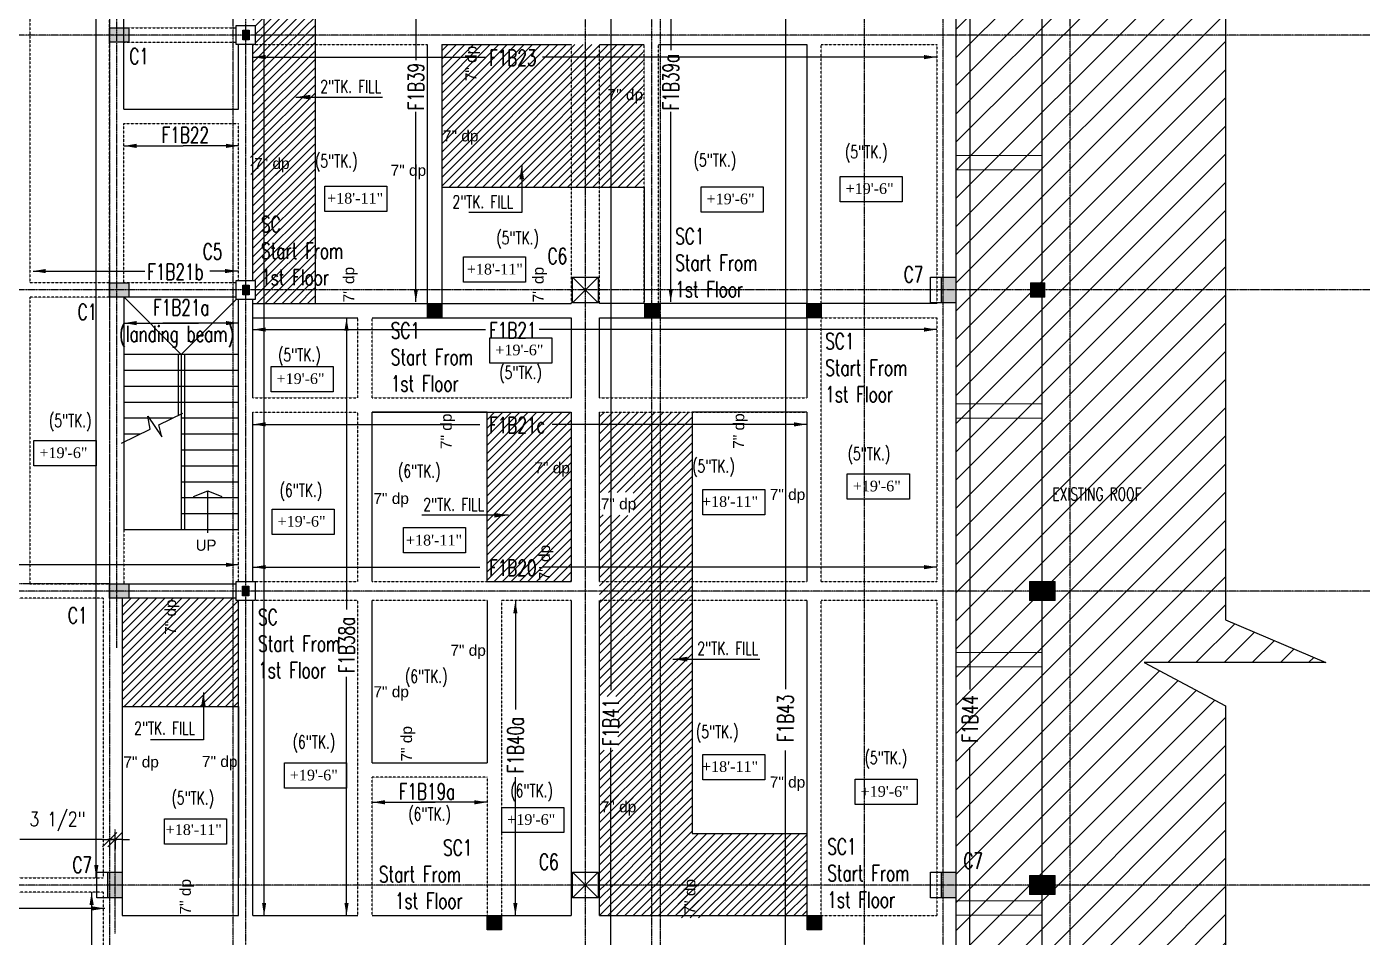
# Model space of a CAD drawing. Extents: x -95606 to 113309, y -42160 to -940.
# Drawn here: x 94235 to 95073, y -26915 to -26344 of the extents above; entities that cross this region are included whole.
import ezdxf

# ---------------------------------------------------------------- set-up
doc = ezdxf.new("R2010")
doc.units = 0
doc.header["$LTSCALE"] = 0.02
doc.header["$MEASUREMENT"] = 0
doc.header["$PDMODE"] = 3
doc.header["$PDSIZE"] = -2
doc.linetypes.add('CENTER', pattern=[50.8, 31.75, -6.35, 6.35, -6.35])
doc.linetypes.add('HIDDEN', pattern=[9.525, 6.35, -3.175])
doc.layers.get('0').update_dxf_attribs({"linetype": 'CONTINUOUS'})
doc.layers.get('DEFPOINTS').update_dxf_attribs({"linetype": 'CONTINUOUS'})
for name, color, linetype, lineweight in [('A -fittings', 181, 'CONTINUOUS', 5), ('DEMENTOIN', 7, 'CONTINUOUS', 25), ('HACH', 8, 'CONTINUOUS', 9), ('Hatch', 252, 'CONTINUOUS', 9), ('Layer4', 4, 'CONTINUOUS', 25), ('STAIR CASE', 152, 'CONTINUOUS', 20), ('text', 7, 'CONTINUOUS', 25)]:
    doc.layers.add(name, color=color, linetype=linetype, lineweight=lineweight)
for name, color, linetype in [('A-2TEXT', 4, 'CONTINUOUS'), ('COL 1', 5, 'CONTINUOUS'), ('COLUMN TEXT', 2, 'CONTINUOUS'), ('DIM', 7, 'CONTINUOUS'), ('dimentions', 8, 'CONTINUOUS'), ('EXLINE', 33, 'CONTINUOUS'), ('GRID', 8, 'CENTER'), ('HATCH1', 7, 'CONTINUOUS'), ('HBEAM', 51, 'HIDDEN'), ('S-TXT', 2, 'CONTINUOUS'), ('STAIR', 171, 'CONTINUOUS'), ('TEXT-2', 3, 'CONTINUOUS')]:
    doc.layers.add(name, color=color, linetype=linetype)
doc.styles.add('ROMANS', font='romans.shx', dxfattribs={"width": 0.8})
doc.styles.get("Standard").update_dxf_attribs({"font": 'ISOCP'})
doc.styles.add('style5', font='romans.shx', dxfattribs={"width": 0.7, "height": 8})
doc.styles.add('style6', font='romans.shx', dxfattribs={"height": 8})
doc.styles.add('TEXT-B', font='verdana.ttf', dxfattribs={"height": 18})
doc.dimstyles.new('TEXT-18', dxfattribs={"dimtxt": 8, "dimasz": 9, "dimexe": 6, "dimexo": 6, "dimgap": 3.125, "dimtad": 1, "dimdec": 1, "dimrnd": 0.5, "dimzin": 1, "dimdsep": 46, "dimlunit": 4, "dimtxsty": 'style6', "dimblk": 'OBLIQUE', "dimcen": 72.09, "dimclrd": 1, "dimclre": 1, "dimclrt": 4, "dimadec": 0, "dimazin": 0, "dimtfac": 1, "dimtdec": 1, "dimtofl": 0, "dimtmove": 0, "dimatfit": 3, "dimfxl": 1, "dimfrac": 2, "dimtolj": 1, "dimtzin": 0, "dimlwd": -1, "dimarcsym": 0})
doc.dimstyles.new('TK96', dxfattribs={"dimscale": 96, "dimtxt": 0.09375, "dimasz": 0.046875, "dimexe": 0.0625, "dimexo": 0.015625, "dimgap": 0.046875, "dimtad": 1, "dimzin": 11, "dimdsep": 46, "dimlunit": 4, "dimtxsty": 'ROMANS', "dimblk1": 'TK1', "dimblk2": 'TK1', "dimsah": 1, "dimcen": 0.09375, "dimclrd": 1, "dimclre": 1, "dimclrt": 2, "dimadec": 0, "dimazin": 0, "dimtfac": 1, "dimtofl": 0, "dimtmove": 0, "dimatfit": 3, "dimldrblk": 'TK1', "dimfxl": 1, "dimfrac": 2, "dimtolj": 1, "dimtzin": 9, "dimarcsym": 0})
pattern_1 = [(45, (118721.128, -29365.3815), (-2.65165043, 2.65165043), [])]
pattern_2 = [(45, (-154647.6987, 32548.58137), (-0.4419417382, 0.4419417382), [])]

# ---------------------------------------------------------------- blocks, each defined once
blk = doc.blocks.new('_Oblique')
at = {"color": 0, "linetype": 'ByBlock', "lineweight": -2}
blk.add_line((-0.5, -0.5), (0.5, 0.5), dxfattribs=at)
blk = doc.blocks.new('TK1')
at = {"color": 4, "linetype": 'Continuous'}
blk.add_line((-1, -1), (1, 1), dxfattribs=at)
at = {"color": 1, "linetype": 'ByBlock'}
blk.add_line((-1, 0), (1, 0), dxfattribs=at)
blk = doc.blocks.new('*D537')
at = {"layer": 'DEFPOINTS', "color": 0, "lineweight": -2, "transparency": 16777216}
for p in [(94286.65, -26852.7), (94290.12, -26852.7), (94290.12, -26853.92)]:
    blk.add_point(p, dxfattribs=at)
at = {"layer": 'dimentions', "color": 1, "linetype": 'Continuous', "lineweight": -2, "transparency": 16777216}
for p, q in [((94282.15, -26853.92), (94230.25, -26853.92)), ((94286.65, -26854.2), (94286.65, -26859.92)), ((94290.12, -26854.2), (94290.12, -26859.92)), ((94294.62, -26853.92), (94299.12, -26853.92))]:
    blk.add_line(p, q, dxfattribs=at)
at = {"layer": 'dimentions', "color": 1, "lineweight": -2, "transparency": 16777216, "xscale": 4.5, "yscale": 4.5, "zscale": 4.5}
blk.add_blockref('TK1', (94286.65, -26853.92), dxfattribs=at)
at = {"layer": 'dimentions', "color": 1, "lineweight": -2, "transparency": 16777216, "xscale": 4.5, "yscale": 4.5, "zscale": 4.5, "rotation": 180}
blk.add_blockref('TK1', (94290.12, -26853.92), dxfattribs=at)
at = {"layer": 'dimentions', "color": 2, "transparency": 16777216, "insert": (94253.95, -26842.57), "char_height": 9, "attachment_point": 5, "style": 'ROMANS'}
blk.add_mtext('\\A1;3 1/2"', dxfattribs=at)

msp = doc.modelspace()

# ---------------------------------------------------------------- hatches: boundary and pattern name
at = {"layer": 'DEMENTOIN', "lineweight": 5}
h = msp.add_hatch(dxfattribs=at)
h.set_pattern_fill('ANSI31', color=0, scale=5, style=0)
h.set_pattern_definition(pattern_2)
h.paths.add_polyline_path([(94864.817, -26513.412), (94864.817, -26504.412), (94873.817, -26504.412), (94873.817, -26513.412)])
h = msp.add_hatch(dxfattribs=at)
h.set_pattern_fill('ANSI31', color=0, scale=5, style=0)
h.set_pattern_definition(pattern_2)
h.paths.add_polyline_path([(94864.817, -26513.412), (94864.817, -26504.412), (94873.817, -26504.412), (94873.817, -26513.412)])
h = msp.add_hatch(dxfattribs=at)
h.set_pattern_fill('ANSI31', color=0, scale=5, style=0)
h.set_pattern_definition(pattern_2)
h.paths.add_polyline_path([(94880.15, -26691.912), (94880.15, -26703.912), (94864.15, -26703.912), (94864.15, -26691.912)])
h = msp.add_hatch(dxfattribs=at)
h.set_pattern_fill('ANSI31', color=0, scale=5, style=0)
h.set_pattern_definition(pattern_2)
h.paths.add_polyline_path([(94880.15, -26691.912), (94880.15, -26703.912), (94864.15, -26703.912), (94864.15, -26691.912)])
h = msp.add_hatch(dxfattribs=at)
h.set_pattern_fill('ANSI31', color=0, scale=5, style=0)
h.set_pattern_definition(pattern_2)
h.paths.add_polyline_path([(94880.15, -26876.412), (94880.15, -26888.412), (94864.15, -26888.412), (94864.15, -26876.412)])
at = {"layer": 'HACH'}
h = msp.add_hatch(dxfattribs=at)
h.set_pattern_fill('ANSI31', color=256, scale=100, style=0)
h.set_pattern_definition([(45, (118721.128, -29365.382), (-8.838835, 8.838835), [])])
h.paths.add_polyline_path([(94817.926, -25764.415), (94987.202, -25764.415), (94987.202, -26716.051), (95050.03, -26742.844), (94936.114, -26742.844), (94987.202, -26769.882), (94987.205, -27584.415), (94817.926, -27584.416)])
h = msp.add_hatch(dxfattribs=at)
h.set_pattern_fill('ANSI31', color=256, scale=30, style=0)
h.set_pattern_definition(pattern_1)
h.paths.add_polyline_path([(94484.34, -26265.415), (94386.049, -26265.415), (94378.732, -26265.415), (94376.661, -26265.415), (94376.661, -26342.913), (94378.15, -26342.913), (94378.15, -26344.415), (94415.65, -26344.415), (94415.65, -26265.415), (94486.096, -26265.415)])
h.paths.add_polyline_path([(94391.232, -26284.521), (94391.232, -26265.415), (94377.384, -26265.415), (94377.29, -26284.521)], flags=16)
h = msp.add_hatch(dxfattribs=at)
h.set_pattern_fill('ANSI31', color=256, scale=30, style=0)
h.set_pattern_definition(pattern_1)
h.paths.add_polyline_path([(94415.65, -26344.415), (94378.15, -26344.415), (94378.15, -26348.912), (94415.65, -26348.912)])
h = msp.add_hatch(dxfattribs=at)
h.set_pattern_fill('ANSI31', color=256, scale=30, style=0)
h.set_pattern_definition(pattern_1)
h.paths.add_polyline_path([(94415.65, -26348.912), (94378.15, -26348.912), (94378.15, -26353.415), (94415.65, -26353.415)])
h = msp.add_hatch(dxfattribs=at)
h.set_pattern_fill('ANSI31', color=256, scale=30, style=0)
h.set_pattern_definition(pattern_1)
h.paths.add_polyline_path([(94415.65, -26353.415), (94378.15, -26353.415), (94378.15, -26354.913), (94376.661, -26354.913), (94376.661, -26502.912), (94378.15, -26502.912), (94378.15, -26508.912), (94415.65, -26508.912)])
h = msp.add_hatch(dxfattribs=at)
h.set_pattern_fill('ANSI31', color=256, scale=30, style=0)
h.set_pattern_definition(pattern_1)
h.paths.add_polyline_path([(94495.227, -26354.915), (94622.278, -26354.915), (94622.278, -26444.415), (94495.227, -26444.415)])
h = msp.add_hatch(dxfattribs=at)
h.set_pattern_fill('ANSI31', color=256, scale=30, style=0)
h.set_pattern_definition(pattern_1)
h.paths.add_polyline_path([(94375.258, -26436.857), (94400.597, -26436.777), (94400.551, -26422.237), (94375.212, -26422.317)])
h = msp.add_hatch(dxfattribs=at)
h.set_pattern_fill('ANSI31', color=256, scale=30, style=0)
h.set_pattern_definition(pattern_1)
h.paths.add_polyline_path([(94415.65, -26508.912), (94378.15, -26508.912), (94378.15, -26514.912), (94376.659, -26514.912), (94376.659, -26517.462), (94415.65, -26517.415)])
h = msp.add_hatch(dxfattribs=at)
h.set_pattern_fill('ANSI31', color=256, scale=30, style=0)
h.set_pattern_definition(pattern_1)
h.paths.add_polyline_path([(94523.578, -26585.622), (94576.353, -26585.622), (94576.353, -26691.896), (94523.578, -26691.896)])
h = msp.add_hatch(dxfattribs=at)
h.set_pattern_fill('ANSI31', color=256, scale=30, style=0)
h.set_pattern_definition(pattern_1)
h.paths.add_polyline_path([(94594.629, -26649.984), (94615.297, -26650.445), (94615.251, -26635.906), (94594.277, -26635.986)], flags=16)
h.paths.add_polyline_path([(94627.074, -26585.622), (94594.275, -26585.622), (94594.279, -26693.396), (94627.074, -26693.395)])
h = msp.add_hatch(dxfattribs=at)
h.set_pattern_fill('ANSI31', color=256, scale=30, style=0)
h.set_pattern_definition(pattern_1)
h.paths.add_polyline_path([(94632.555, -26585.622), (94627.074, -26585.622), (94627.074, -26693.395), (94632.555, -26693.394)])
h = msp.add_hatch(dxfattribs=at)
h.set_pattern_fill('ANSI31', color=256, scale=30, style=0)
h.set_pattern_definition(pattern_1)
h.paths.add_polyline_path([(94721.688, -26585.622), (94632.555, -26585.622), (94632.555, -26693.394), (94652.349, -26693.394), (94652.349, -26585.622), (94724.349, -26585.622)])
h = msp.add_hatch(dxfattribs=at)
h.set_pattern_fill('ANSI31', color=256, scale=30, style=0)
h.set_pattern_definition(pattern_1)
h.paths.add_polyline_path([(94364.248, -26770.422), (94364.248, -26702.417), (94295.648, -26702.417), (94295.648, -26702.412), (94294.618, -26702.412), (94294.618, -26770.422)])
h.paths.add_polyline_path([(94364.248, -26770.422), (94367.661, -26770.422), (94367.661, -26703.912), (94366.15, -26703.912), (94366.15, -26702.417), (94364.248, -26702.417)])
h.paths.add_polyline_path([(94332.12, -26726.456), (94332.201, -26701.118), (94317.661, -26701.072), (94317.581, -26726.41)], flags=9)
h = msp.add_hatch(dxfattribs=at)
h.set_pattern_fill('ANSI31', color=256, scale=30, style=0)
h.set_pattern_definition(pattern_1)
h.paths.add_polyline_path([(94627.074, -26693.395), (94594.279, -26693.396), (94594.279, -26697.912), (94627.074, -26697.912)])
h = msp.add_hatch(dxfattribs=at)
h.set_pattern_fill('ANSI31', color=256, scale=30, style=0)
h.set_pattern_definition(pattern_1)
h.paths.add_polyline_path([(94627.074, -26697.912), (94594.279, -26697.912), (94594.279, -26702.416), (94627.074, -26702.417)])
h = msp.add_hatch(dxfattribs=at)
h.set_pattern_fill('ANSI31', color=256, scale=30, style=0)
h.set_pattern_definition(pattern_1)
h.paths.add_polyline_path([(94632.555, -26693.394), (94627.074, -26693.395), (94627.074, -26697.912), (94632.555, -26697.912)])
h = msp.add_hatch(dxfattribs=at)
h.set_pattern_fill('ANSI31', color=256, scale=30, style=0)
h.set_pattern_definition(pattern_1)
h.paths.add_polyline_path([(94632.555, -26697.912), (94627.074, -26697.912), (94627.074, -26702.417), (94632.555, -26702.417)])
h = msp.add_hatch(dxfattribs=at)
h.set_pattern_fill('ANSI31', color=256, scale=30, style=0)
h.set_pattern_definition(pattern_1)
h.paths.add_polyline_path([(94652.349, -26693.394), (94632.555, -26693.394), (94632.555, -26697.912), (94652.349, -26697.912)])
h = msp.add_hatch(dxfattribs=at)
h.set_pattern_fill('ANSI31', color=256, scale=30, style=0)
h.set_pattern_definition(pattern_1)
h.paths.add_polyline_path([(94652.349, -26697.912), (94632.555, -26697.912), (94632.555, -26702.417), (94652.349, -26702.417)])
h = msp.add_hatch(dxfattribs=at)
h.set_pattern_fill('ANSI31', color=256, scale=30, style=0)
h.set_pattern_definition(pattern_1)
h.paths.add_polyline_path([(94627.074, -26702.417), (94594.279, -26702.416), (94594.284, -26873.312), (94594.284, -26874.412), (94594.284, -26882.412), (94627.074, -26882.412)])
h.paths.add_polyline_path([(94605.689, -26797.773), (94605.689, -26764.107), (94594.281, -26764.107), (94594.282, -26797.773)], flags=16)
h = msp.add_hatch(dxfattribs=at)
h.set_pattern_fill('ANSI31', color=256, scale=30, style=0)
h.set_pattern_definition(pattern_1)
h.paths.add_polyline_path([(94632.555, -26702.417), (94627.074, -26702.417), (94627.074, -26882.412), (94632.555, -26882.412)])
h = msp.add_hatch(dxfattribs=at)
h.set_pattern_fill('ANSI31', color=256, scale=30, style=0)
h.set_pattern_definition(pattern_1)
h.paths.add_polyline_path([(94652.349, -26702.417), (94632.555, -26702.417), (94632.555, -26882.412), (94724.349, -26882.412), (94724.349, -26850.022), (94652.349, -26850.022)])
h = msp.add_hatch(dxfattribs=at)
h.set_pattern_fill('ANSI31', color=256, scale=30, style=0)
h.set_pattern_definition(pattern_1)
h.paths.add_polyline_path([(94594.283, -26840.659), (94615.297, -26840.579), (94615.251, -26826.04), (94594.283, -26826.12)], flags=17)
h = msp.add_hatch(dxfattribs=at)
h.set_pattern_fill('ANSI31', color=256, scale=30, style=0)
h.set_pattern_definition(pattern_1)
h.paths.add_polyline_path([(94627.074, -26882.412), (94594.284, -26882.412), (94594.285, -26889.618), (94594.285, -26890.412), (94594.285, -26901.616), (94627.074, -26901.615)])
h = msp.add_hatch(dxfattribs=at)
h.set_pattern_fill('ANSI31', color=256, scale=30, style=0)
h.set_pattern_definition(pattern_1)
h.paths.add_polyline_path([(94632.555, -26882.412), (94627.074, -26882.412), (94627.074, -26901.615), (94632.555, -26901.615)])
h = msp.add_hatch(dxfattribs=at)
h.set_pattern_fill('ANSI31', color=256, scale=30, style=0)
h.set_pattern_definition(pattern_1)
h.paths.add_polyline_path([(94724.349, -26882.412), (94632.555, -26882.412), (94632.555, -26901.615), (94724.349, -26901.612)])
h = msp.add_hatch(dxfattribs=at)
h.set_pattern_fill('ANSI31', color=256, scale=30, style=0)
h.set_pattern_definition(pattern_1)
h.paths.add_polyline_path([(94658.242, -26903.017), (94658.162, -26877.679), (94643.622, -26877.725), (94643.703, -26903.063)])
at = {"layer": 'Hatch'}
h = msp.add_hatch(color=254, dxfattribs=at)
h.set_gradient(color1=(192, 192, 192), color2=(192, 192, 192), tint=1)
h.paths.add_polyline_path([(94286.654, -26344.446), (94298.654, -26344.446), (94298.654, -26353.446), (94286.654, -26353.446)])
h = msp.add_hatch(color=254, dxfattribs=at)
h.set_gradient(color1=(192, 192, 192), color2=(192, 192, 192), tint=1)
h.paths.add_polyline_path([(94374.248, -26351.912), (94370.248, -26351.912), (94370.248, -26345.912), (94374.248, -26345.912)])
h = msp.add_hatch(color=254, dxfattribs=at)
h.set_gradient(color1=(192, 192, 192), color2=(192, 192, 192), tint=1)
h.paths.add_polyline_path([(94286.654, -26504.446), (94298.654, -26504.446), (94298.654, -26513.446), (94286.654, -26513.446)])
h = msp.add_hatch(color=254, dxfattribs=at)
h.set_gradient(color1=(192, 192, 192), color2=(192, 192, 192), tint=1)
h.paths.add_polyline_path([(94374.25, -26511.912), (94370.25, -26511.912), (94370.25, -26505.912), (94374.25, -26505.912)])
h = msp.add_hatch(color=254, dxfattribs=at)
h.set_gradient(color1=(192, 192, 192), color2=(192, 192, 192), tint=1)
h.paths.add_polyline_path([(94808.926, -26500.912), (94817.926, -26500.912), (94817.926, -26516.912), (94808.926, -26516.912)])
h = msp.add_hatch(color=254, dxfattribs=at)
h.set_gradient(color1=(192, 192, 192), color2=(192, 192, 192), tint=1)
h.paths.add_polyline_path([(94486.161, -26526.415), (94486.161, -26517.415), (94495.161, -26517.415), (94495.161, -26526.415)])
h = msp.add_hatch(color=254, dxfattribs=at)
h.set_gradient(color1=(192, 192, 192), color2=(192, 192, 192), tint=1)
h.paths.add_polyline_path([(94622.574, -26526.415), (94622.574, -26517.415), (94631.574, -26517.415), (94631.574, -26526.415)])
h = msp.add_hatch(color=254, dxfattribs=at)
h.set_gradient(color1=(192, 192, 192), color2=(192, 192, 192), tint=1)
h.paths.add_polyline_path([(94724.349, -26526.415), (94724.349, -26517.415), (94733.349, -26517.415), (94733.349, -26526.415)])
h = msp.add_hatch(color=254, dxfattribs=at)
h.set_gradient(color1=(192, 192, 192), color2=(192, 192, 192), tint=1)
h.paths.add_polyline_path([(94286.648, -26693.412), (94298.648, -26693.412), (94298.648, -26702.412), (94286.648, -26702.412)])
h = msp.add_hatch(color=254, dxfattribs=at)
h.set_gradient(color1=(192, 192, 192), color2=(192, 192, 192), tint=1)
h.paths.add_polyline_path([(94374.15, -26700.912), (94370.15, -26700.912), (94370.15, -26694.912), (94374.15, -26694.912)])
h = msp.add_hatch(color=254, dxfattribs=at)
h.set_gradient(color1=(192, 192, 192), color2=(192, 192, 192), tint=1)
h.paths.add_polyline_path([(94285.619, -26874.409), (94294.619, -26874.409), (94294.619, -26890.409), (94285.619, -26890.409)])
h = msp.add_hatch(color=254, dxfattribs=at)
h.set_gradient(color1=(192, 192, 192), color2=(192, 192, 192), tint=1)
h.paths.add_polyline_path([(94808.926, -26874.412), (94817.926, -26874.412), (94817.926, -26890.412), (94808.926, -26890.412)])
h = msp.add_hatch(color=254, dxfattribs=at)
h.set_gradient(color1=(192, 192, 192), color2=(192, 192, 192), tint=1)
h.paths.add_polyline_path([(94523.578, -26910.618), (94523.578, -26901.618), (94532.578, -26901.618), (94532.578, -26910.618)])
h = msp.add_hatch(color=254, dxfattribs=at)
h.set_gradient(color1=(192, 192, 192), color2=(192, 192, 192), tint=1)
h.paths.add_polyline_path([(94724.479, -26910.618), (94724.479, -26901.618), (94733.479, -26901.618), (94733.479, -26910.618)])

# ---------------------------------------------------------------- linework, layer by layer
at = {"layer": 'A -fittings', "color": 4}
msp.add_line((94817.926, -26589.412), (94817.926, -26580.412), dxfattribs=at)
for points in [[(94864.817, -26504.412), (94873.817, -26504.412), (94873.817, -26513.412), (94864.818, -26513.412)], [(94864.15, -26691.912), (94880.15, -26691.912), (94880.15, -26703.912), (94864.15, -26703.912)], [(94864.15, -26876.412), (94880.15, -26876.412), (94880.15, -26888.412), (94864.15, -26888.412)]]:
    msp.add_lwpolyline(points, close=True, dxfattribs=at)
at = {"layer": 'COL 1', "lineweight": 25}
for p, q in [((94593.314, -26500.912), (94577.314, -26516.915)), ((94577.347, -26500.931), (94593.314, -26516.899)), ((94577.314, -26874.412), (94593.314, -26890.412)), ((94593.314, -26874.412), (94577.314, -26890.412))]:
    msp.add_line(p, q, dxfattribs=at)
for points in [[(94286.654, -26344.446), (94298.654, -26344.446), (94298.654, -26353.446), (94286.654, -26353.446), (94286.654, -26344.446)], [(94374.248, -26351.912), (94370.248, -26351.912), (94370.248, -26345.912), (94374.248, -26345.912), (94374.248, -26351.912)], [(94286.654, -26504.446), (94298.654, -26504.446), (94298.654, -26513.446), (94286.654, -26513.446), (94286.654, -26504.446)], [(94366.15, -26502.912), (94378.15, -26502.912), (94378.15, -26514.912), (94366.15, -26514.912), (94366.15, -26502.912)], [(94374.25, -26511.912), (94370.25, -26511.912), (94370.25, -26505.912), (94374.25, -26505.912), (94374.25, -26511.912)], [(94593.314, -26516.912), (94577.314, -26516.912), (94577.314, -26500.912), (94593.314, -26500.912), (94593.314, -26516.912)], [(94808.926, -26516.912), (94808.926, -26500.912), (94817.926, -26500.912), (94817.926, -26516.912), (94808.926, -26516.912)], [(94486.161, -26526.415), (94486.161, -26517.415), (94495.161, -26517.415), (94495.161, -26526.415), (94486.161, -26526.415)], [(94622.574, -26526.415), (94622.574, -26517.415), (94631.574, -26517.415), (94631.574, -26526.415), (94622.574, -26526.415)], [(94724.349, -26526.415), (94724.349, -26517.415), (94733.349, -26517.415), (94733.349, -26526.415), (94724.349, -26526.415)], [(94286.648, -26693.412), (94298.648, -26693.412), (94298.648, -26702.412), (94286.648, -26702.412), (94286.648, -26693.412)], [(94374.15, -26700.912), (94370.15, -26700.912), (94370.15, -26694.912), (94374.15, -26694.912), (94374.15, -26700.912)], [(94285.619, -26890.409), (94285.619, -26874.409), (94294.619, -26874.409), (94294.619, -26890.409), (94285.619, -26890.409)], [(94593.314, -26890.412), (94577.314, -26890.412), (94577.314, -26874.412), (94593.314, -26874.412), (94593.314, -26890.412)], [(94808.926, -26890.412), (94808.926, -26874.412), (94817.926, -26874.412), (94817.926, -26890.412), (94808.926, -26890.412)], [(94523.578, -26910.618), (94523.578, -26901.618), (94532.578, -26901.618), (94532.578, -26910.618), (94523.578, -26910.618)], [(94724.479, -26910.618), (94724.479, -26901.618), (94733.479, -26901.618), (94733.479, -26910.618), (94724.479, -26910.618)]]:
    msp.add_lwpolyline(points, dxfattribs=at)
for points in [[(94366.148, -26342.913), (94378.15, -26342.913), (94378.15, -26354.913), (94366.148, -26354.913)], [(94366.15, -26502.912), (94378.15, -26502.912), (94378.15, -26514.912), (94366.15, -26514.912)], [(94366.148, -26691.912), (94378.15, -26691.912), (94378.15, -26703.912), (94366.148, -26703.912)]]:
    msp.add_lwpolyline(points, close=True, dxfattribs=at)
at = {"layer": 'COL 1'}
for points in [[(94366.15, -26342.913), (94378.15, -26342.913), (94378.15, -26354.913), (94366.15, -26354.913), (94366.15, -26342.913)], [(94801.926, -26516.912), (94801.926, -26500.912), (94817.926, -26500.912), (94817.926, -26516.912), (94801.926, -26516.912)], [(94366.15, -26691.912), (94378.15, -26691.912), (94378.15, -26703.912), (94366.15, -26703.912), (94366.15, -26691.912)], [(94278.661, -26890.412), (94278.661, -26874.412), (94294.661, -26874.412), (94294.661, -26890.412), (94278.661, -26890.412)], [(94801.926, -26890.412), (94801.926, -26874.412), (94817.926, -26874.412), (94817.926, -26890.412), (94801.926, -26890.412)]]:
    msp.add_lwpolyline(points, dxfattribs=at)
at = {"layer": 'EXLINE'}
for p, q in [((94817.926, -25764.415), (94817.926, -27584.416)), ((94871.926, -25764.415), (94871.926, -27575.412)), ((94987.202, -25764.415), (94987.202, -26716.051)), ((94295.661, -26395.415), (94295.661, -26229.412)), ((94367.661, -26395.415), (94367.661, -26354.913)), ((94376.661, -26502.912), (94376.661, -26354.913)), ((94486.096, -26354.915), (94486.096, -26517.415)), ((94495.227, -26354.915), (94576.348, -26354.915)), ((94495.227, -26354.915), (94495.227, -26517.415)), ((94594.274, -26354.915), (94622.278, -26354.915)), ((94631.278, -26354.915), (94724.349, -26354.915)), ((94724.349, -26354.915), (94724.349, -26517.415)), ((94295.661, -26395.415), (94367.661, -26395.415)), ((94295.66, -26513.456), (94295.66, -26659.457)), ((94366.15, -26513.456), (94295.66, -26513.456)), ((94367.661, -26659.454), (94367.661, -26514.912)), ((94376.659, -26576.622), (94376.659, -26514.912)), ((94376.659, -26517.415), (94486.096, -26517.415)), ((94495.227, -26517.415), (94576.348, -26517.415)), ((94622.278, -26517.415), (94594.274, -26517.415)), ((94724.349, -26517.415), (94631.278, -26517.415)), ((94805.926, -26517.415), (94733.345, -26517.415)), ((94376.659, -26526.415), (94442.578, -26526.415)), ((94451.578, -26526.415), (94576.348, -26526.415)), ((94576.348, -26526.415), (94576.349, -26576.622)), ((94594.274, -26526.415), (94724.349, -26526.415)), ((94594.275, -26576.622), (94594.274, -26526.415)), ((94724.349, -26526.415), (94724.349, -26576.622)), ((94376.659, -26691.912), (94376.659, -26585.622)), ((94451.578, -26691.9), (94451.578, -26585.622)), ((94451.578, -26585.622), (94576.35, -26585.622)), ((94576.35, -26585.622), (94576.353, -26691.896)), ((94594.279, -26691.896), (94594.275, -26585.622)), ((94724.349, -26585.622), (94724.349, -26691.892)), ((94367.65, -26659.457), (94295.66, -26659.457)), ((94523.578, -26691.898), (94576.353, -26691.896)), ((94295.661, -26693.405), (94366.15, -26693.402)), ((94294.618, -26702.413), (94294.619, -26901.625)), ((94366.15, -26702.417), (94295.661, -26702.417)), ((94367.661, -26901.623), (94367.661, -26703.912)), ((94376.659, -26901.623), (94376.659, -26703.912)), ((94451.578, -26805.622), (94451.578, -26703.917)), ((94523.578, -26703.917), (94523.578, -26805.622)), ((94576.353, -26703.917), (94576.359, -26901.617)), ((94594.285, -26901.616), (94594.279, -26703.917)), ((94724.349, -26703.917), (94724.349, -26901.612)), ((94987.202, -26716.051), (95050.03, -26742.844)), ((95050.03, -26742.844), (94936.114, -26742.844)), ((94936.114, -26742.844), (94987.202, -26769.882)), ((94367.661, -26770.422), (94367.661, -26877.902)), ((94987.202, -26769.882), (94987.205, -27584.415)), ((94451.578, -26805.622), (94523.578, -26805.622)), ((94294.619, -26901.625), (94367.661, -26901.623)), ((94376.659, -26901.623), (94442.578, -26901.621)), ((94451.578, -26901.62), (94523.578, -26901.618)), ((94532.578, -26901.618), (94576.359, -26901.617)), ((94594.285, -26901.616), (94724.349, -26901.612))]:
    msp.add_line(p, q, dxfattribs=at)
at = {"layer": 'GRID'}
for p, q in [((94286.648, -25118.224), (94286.648, -28859.067)), ((94627.074, -28859.399), (94627.074, -25118.222)), ((94760.535, -28859.342), (94760.535, -25118.279)), ((94809.913, -28859.342), (94809.913, -25118.224)), ((94585.347, -28859.398), (94585.347, -25127.741)), ((94632.555, -28847.042), (94632.555, -25130.579)), ((94872.148, -28849.628), (94872.148, -25129.784)), ((94889.655, -28849.628), (94889.655, -25129.784)), ((94364.248, -28837.433), (94364.248, -25140.189)), ((94372.245, -28859.067), (94372.245, -25140.185)), ((94291.148, -26733.579), (94291.148, -25731.027)), ((96050.513, -26348.912), (93796.194, -26348.912)), ((96050.513, -26508.912), (93796.194, -26508.912)), ((96050.513, -26697.912), (93796.194, -26697.912)), ((94290.119, -26912.809), (94290.119, -26847.488)), ((96050.513, -26882.412), (93796.194, -26882.412))]:
    msp.add_line(p, q, dxfattribs=at)
at = {"layer": 'HACH'}
for p, q in [((94817.926, -26424.412), (94871.926, -26424.412)), ((94817.926, -26433.412), (94871.926, -26433.412)), ((94817.926, -26580.412), (94871.926, -26580.412)), ((94817.926, -26589.412), (94871.926, -26589.412)), ((94817.926, -26736.412), (94871.926, -26736.412)), ((94817.926, -26745.412), (94871.926, -26745.412)), ((94817.926, -26892.412), (94871.926, -26892.412)), ((94817.926, -26901.412), (94871.926, -26901.412))]:
    msp.add_line(p, q, dxfattribs=at)
at = {"layer": 'HATCH1'}
for points in [[(94745.232, -26437.631), (94784.185, -26437.631), (94784.185, -26453.522), (94745.232, -26453.522)], [(94421.77, -26443.674), (94460.722, -26443.674), (94460.722, -26459.566), (94421.77, -26459.566)], [(94657.954, -26444.119), (94696.907, -26444.119), (94696.907, -26460.011), (94657.954, -26460.011)], [(94508.889, -26488.184), (94547.841, -26488.184), (94547.841, -26504.076), (94508.889, -26504.076)], [(94525.398, -26538.919), (94564.35, -26538.919), (94564.35, -26554.811), (94525.398, -26554.811)], [(94388.024, -26556.951), (94426.976, -26556.951), (94426.976, -26572.842), (94388.024, -26572.842)], [(94239.205, -26603.428), (94278.158, -26603.428), (94278.158, -26619.32), (94239.205, -26619.32)], [(94749.74, -26624.336), (94788.693, -26624.336), (94788.693, -26640.227), (94749.74, -26640.227)], [(94659.093, -26634.098), (94698.046, -26634.098), (94698.046, -26649.989), (94659.093, -26649.989)], [(94388.678, -26646.478), (94427.63, -26646.478), (94427.63, -26662.369), (94388.678, -26662.369)], [(94471.077, -26657.989), (94510.029, -26657.989), (94510.029, -26673.881), (94471.077, -26673.881)], [(94659.093, -26800.428), (94698.046, -26800.428), (94698.046, -26816.32), (94659.093, -26816.32)], [(94396.365, -26805.745), (94435.318, -26805.745), (94435.318, -26821.637), (94396.365, -26821.637)], [(94754.704, -26816.029), (94793.657, -26816.029), (94793.657, -26831.921), (94754.704, -26831.921)], [(94532.843, -26833.661), (94571.796, -26833.661), (94571.796, -26849.553), (94532.843, -26849.553)], [(94321.097, -26840.852), (94360.05, -26840.852), (94360.05, -26856.744), (94321.097, -26856.744)]]:
    msp.add_lwpolyline(points, close=True, dxfattribs=at)
at = {"layer": 'HBEAM'}
for p, q in [((94236.637, -26193.416), (94236.636, -26504.484)), ((94286.651, -26504.476), (94286.651, -26193.416)), ((94295.648, -26344.412), (94366.15, -26344.412)), ((94295.648, -26353.412), (94366.15, -26353.412)), ((94376.661, -26354.915), (94486.096, -26354.915)), ((94576.348, -26354.915), (94576.348, -26517.415)), ((94594.274, -26517.415), (94594.274, -26354.915)), ((94622.278, -26517.415), (94622.278, -26354.915)), ((94631.278, -26517.415), (94631.278, -26354.915)), ((94733.345, -26517.415), (94733.345, -26354.915)), ((94733.345, -26354.915), (94805.926, -26354.915)), ((94805.926, -26354.915), (94805.926, -26517.415)), ((94295.661, -26504.474), (94295.661, -26404.415)), ((94295.661, -26404.415), (94367.661, -26404.415)), ((94367.661, -26502.912), (94367.661, -26404.415)), ((94286.648, -26504.476), (94236.636, -26504.484)), ((94366.15, -26504.463), (94295.661, -26504.474)), ((94236.636, -26513.456), (94236.635, -26693.406)), ((94286.648, -26513.456), (94236.636, -26513.456)), ((94286.649, -26513.456), (94286.65, -26693.405)), ((94442.578, -26576.622), (94442.578, -26526.415)), ((94451.578, -26576.622), (94451.578, -26526.415)), ((94733.349, -26691.891), (94733.349, -26526.415)), ((94733.349, -26526.415), (94805.926, -26526.415)), ((94805.926, -26526.415), (94805.926, -26691.889)), ((94376.659, -26576.622), (94442.578, -26576.622)), ((94451.578, -26576.622), (94576.349, -26576.622)), ((94594.275, -26576.622), (94724.349, -26576.622)), ((94376.659, -26585.622), (94442.578, -26585.622)), ((94442.578, -26691.9), (94442.578, -26585.622)), ((94594.275, -26585.622), (94724.349, -26585.622)), ((94295.66, -26659.457), (94295.661, -26693.405)), ((94367.66, -26691.912), (94367.658, -26659.454)), ((94376.659, -26691.902), (94442.578, -26691.9)), ((94451.578, -26691.9), (94523.578, -26691.898)), ((94594.279, -26691.896), (94724.349, -26691.892)), ((94733.349, -26691.891), (94805.926, -26691.889)), ((94236.635, -26693.406), (94286.65, -26693.405)), ((94282.618, -26702.417), (94110.663, -26702.417)), ((94282.618, -26702.417), (94282.619, -26877.905)), ((94442.578, -26703.917), (94376.659, -26703.917)), ((94442.578, -26901.621), (94442.578, -26703.917)), ((94523.578, -26703.917), (94451.578, -26703.917)), ((94576.353, -26703.917), (94532.578, -26703.917)), ((94532.578, -26703.917), (94532.578, -26901.618)), ((94724.349, -26703.917), (94594.279, -26703.917)), ((94733.349, -26901.612), (94733.349, -26703.917)), ((94805.926, -26703.917), (94733.349, -26703.917)), ((94805.926, -26703.917), (94805.926, -26901.61)), ((94451.578, -26901.62), (94451.578, -26814.622)), ((94523.578, -26814.622), (94451.578, -26814.622)), ((94523.578, -26814.622), (94523.578, -26901.618)), ((94113.148, -26877.91), (94282.619, -26877.905)), ((94282.616, -26886.917), (94113.148, -26886.917)), ((94282.616, -26886.917), (94282.616, -27060.905)), ((94733.349, -26901.612), (94805.926, -26901.61))]:
    msp.add_line(p, q, dxfattribs=at)
at = {"layer": 'Layer4'}
for p, q in [((94415.65, -26265.415), (94415.65, -26517.415)), ((94495.227, -26444.415), (94622.278, -26444.415)), ((94622.278, -26444.415), (94622.278, -26516.415)), ((94523.578, -26585.622), (94451.578, -26585.622)), ((94523.578, -26691.896), (94523.578, -26585.622)), ((94724.349, -26585.622), (94652.349, -26585.622)), ((94652.349, -26585.622), (94652.349, -26850.022)), ((94294.618, -26770.422), (94367.661, -26770.422)), ((94652.349, -26850.022), (94724.349, -26850.022))]:
    msp.add_line(p, q, dxfattribs=at)
at = {"layer": 'S-TXT', "color": 5, "linetype": 'CENTER', "lineweight": -2}
msp.add_line((94286.648, -26693.412), (93920.652, -26693.412), dxfattribs=at)
at = {"layer": 'STAIR', "ltscale": 0.5}
for p, q in [((94331.703, -26549.454), (94295.756, -26513.454)), ((94331.703, -26549.454), (94366.194, -26514.912)), ((94367.703, -26549.454), (94295.703, -26549.454)), ((94329.703, -26549.454), (94329.703, -26587.715)), ((94331.703, -26549.454), (94331.703, -26659.454)), ((94333.703, -26549.454), (94333.703, -26659.454)), ((94367.703, -26559.454), (94295.703, -26559.454)), ((94367.703, -26569.454), (94295.703, -26569.454)), ((94367.703, -26579.454), (94295.703, -26579.454)), ((94326.14, -26589.454), (94295.703, -26589.454)), ((94367.703, -26589.454), (94331.703, -26589.454)), ((94305.654, -26599.454), (94295.703, -26599.454)), ((94318.98, -26599.454), (94318.235, -26599.454)), ((94367.703, -26599.454), (94331.703, -26599.454)), ((94367.703, -26609.454), (94331.703, -26609.454)), ((94367.703, -26619.454), (94331.703, -26619.454)), ((94367.703, -26629.454), (94331.703, -26629.454)), ((94367.703, -26639.454), (94331.703, -26639.454)), ((94348.29, -26661.331), (94348.293, -26635.004)), ((94367.703, -26649.454), (94331.703, -26649.454))]:
    msp.add_line(p, q, dxfattribs=at)
for points in [[(94294.143, -26605.073), (94312.177, -26596.27), (94310.576, -26588.039), (94319.398, -26601.187), (94317.578, -26593.634), (94332.609, -26586.296)], [(94339.374, -26638.57), (94348.293, -26635.004), (94357.211, -26638.573)]]:
    msp.add_lwpolyline(points, dxfattribs=at)
at = {"layer": 'STAIR CASE', "lineweight": 0}
msp.add_line((94367.703, -26659.454), (94295.703, -26659.454), dxfattribs=at)

# ---------------------------------------------------------------- texts
at = {"layer": 'A-2TEXT', "char_height": 6.69023, "width": 33.25047, "attachment_point": 3, "rotation": 0.074295}
for s, insert in [('{\\fCentury Schoolbook|b0|i0|c0|p18;+18\'-11"}', (94458.397, -26447.959)), ('{\\fCentury Schoolbook|b0|i0|c0|p18;+19\'-6"}', (94691.538, -26448.404)), ('{\\fCentury Schoolbook|b0|i0|c0|p18;+19\'-6"}', (94778.816, -26441.915)), ('{\\fCentury Schoolbook|b0|i0|c0|p18;+18\'-11"}', (94546.096, -26492.469)), ('{\\fCentury Schoolbook|b0|i0|c0|p18;+19\'-6"}', (94558.982, -26543.204)), ('{\\fCentury Schoolbook|b0|i0|c0|p18;+19\'-6"}', (94421.608, -26561.235)), ('{\\fCentury Schoolbook|b0|i0|c0|p18;+19\'-6"}', (94272.789, -26607.713)), ('{\\fCentury Schoolbook|b0|i0|c0|p18;+19\'-6"}', (94783.325, -26628.62)), ('{\\fCentury Schoolbook|b0|i0|c0|p18;+18\'-11"}', (94693.738, -26638.382)), ('{\\fCentury Schoolbook|b0|i0|c0|p18;+19\'-6"}', (94422.262, -26650.762)), ('{\\fCentury Schoolbook|b0|i0|c0|p18;+18\'-11"}', (94507.915, -26662.57)), ('{\\fCentury Schoolbook|b0|i0|c0|p18;+19\'-6"}', (94429.949, -26810.03)), ('{\\fCentury Schoolbook|b0|i0|c0|p18;+18\'-11"}', (94693.738, -26804.713)), ('{\\fCentury Schoolbook|b0|i0|c0|p18;+19\'-6"}', (94788.288, -26820.314)), ('{\\fCentury Schoolbook|b0|i0|c0|p18;+19\'-6"}', (94566.428, -26837.946)), ('{\\fCentury Schoolbook|b0|i0|c0|p18;+18\'-11"}', (94357.102, -26844.284))]:
    msp.add_mtext(s, dxfattribs=dict(at, insert=insert))
at = {"layer": 'COLUMN TEXT', "style": 'style5'}
for s, insert, char_height, width, attachment_point in [('C1', (94299.06, -26357.202), 10, 186, 1), ('2"TK. FILL ', (94418.945, -26377.15), 8, 51.10251, 1), ('(5"TK.)', (94415.65, -26423.944), 8, 33.78238, 1), ('(5"TK.)', (94653.249, -26423.39), 8, 33.78238, 1), ('(5"TK.)', (94748.301, -26418.27), 8, 33.78238, 1), ('2"TK. FILL ', (94501.917, -26449.525), 8, 51.10251, 1), ('SC\\PStart From\\P1st Floor', (94381.794, -26462.654), 10, 186, 1), ('(5"TK.)', (94529.446, -26472.242), 8, 33.78238, 1), ('SC1\\PStart From\\P1st Floor', (94641.751, -26470.174), 10, 186, 1), ('C5', (94345.17, -26479.755), 10, 186, 1), ('C6', (94561.616, -26482.644), 10, 186, 1), ('C7', (94785.22, -26494.215), 10, 186, 1), ('C1', (94266.62, -26517.702), 10, 186, 1), ('SC1\\PStart From\\P1st Floor', (94463.223, -26529.338), 10, 186, 1), ('SC1\\PStart From\\P1st Floor', (94735.899, -26536.059), 10, 186, 1), ('(5"TK.)', (94392.458, -26545.681), 8, 33.78238, 1), ('(5"TK.)', (94531.246, -26556.753), 8, 33.78238, 1), ('(5"TK.)', (94248.627, -26586.942), 8, 33.78238, 1), ('(5"TK.)', (94749.969, -26607.687), 8, 33.78238, 1), ('(6"TK.)', (94467.753, -26618.615), 8, 33.78238, 1), ('(5"TK.)', (94652.349, -26615.471), 8, 33.78238, 1), ('(6"TK.)', (94393.416, -26630.681), 8, 33.78238, 1), ('EXISTING ROOF', (94878.418, -26633.029), 8, 111.27554, 1), ('2"TK. FILL ', (94521.772, -26639.555), 8, 51.10251, 3), ('C1', (94260.497, -26708.178), 10, 186, 1), ('SC\\PStart From\\P1st Floor', (94379.935, -26709.237), 10, 186, 1), ('2"TK. FILL ', (94655.643, -26729.854), 8, 51.10251, 1), ('(6"TK.)', (94472.111, -26747.443), 8, 33.78238, 1), ('2"TK. FILL ', (94302.106, -26779.922), 8, 51.10251, 1), ('(5"TK.)', (94654.681, -26782.207), 8, 33.78238, 1), ('(6"TK.)', (94401.627, -26788.645), 8, 33.78238, 1), ('(5"TK.)', (94760.535, -26798.541), 8, 33.78238, 1), ('(6"TK.)', (94538.265, -26819.211), 8, 33.78238, 1), ('(5"TK.)', (94325.515, -26823.789), 8, 33.78238, 1), ('(6"TK.)', (94474.215, -26833.82), 8, 33.78238, 1), ('\\pi169.67;SC1\\P\\pi129.33;Start From\\P\\pi139.33;1st Floor', (94326.416, -26853.975), 10, 186, 1), ('SC1\\PStart From\\P1st Floor', (94737.198, -26853.296), 10, 186, 1), ('C7', (94263.389, -26864.756), 10, 186, 1), ('C6', (94556.231, -26862.87), 10, 186, 1), ('C7', (94822.642, -26862.203), 10, 186, 1)]:
    msp.add_mtext(s, dxfattribs=dict(at, insert=insert, char_height=char_height, width=width, attachment_point=attachment_point))
at = {"layer": 'STAIR', "ltscale": 0.5, "insert": (94353.764, -26672.695), "char_height": 7, "width": 135.9246, "attachment_point": 9, "style": 'TEXT-B'}
msp.add_mtext('{\\fCalifornian FB|b0|i0|c0|p18;\\C251;UP}', dxfattribs=at)
at = {"layer": 'text', "char_height": 6.93}
for insert, attachment_point, rotation in [((94510.109, -26355.619), 3, 89.818727), ((94621.574, -26382.856), 3, 359.818727), ((94495.931, -26408.788), 1, 0.181273), ((94377.365, -26426.087), 1, 0.181273), ((94485.389, -26430.357), 3, 359.818727), ((94433.338, -26516.711), 1, 90.181273), ((94552.257, -26516.711), 1, 90.181273), ((94494.492, -26586.496), 3, 89.818727), ((94678.119, -26586.326), 3, 89.818727), ((94575.647, -26617.128), 3, 359.818727), ((94723.376, -26633.815), 3, 359.818727), ((94452.282, -26636.358), 1, 0.181273), ((94594.981, -26639.754), 1, 0.181273), ((94556.269, -26691.192), 1, 90.181273), ((94321.431, -26703.121), 3, 89.818727), ((94522.874, -26731.634), 3, 359.818727), ((94452.282, -26757.66), 1, 0.181273), ((94469.641, -26804.918), 1, 90.181273), ((94295.323, -26801.732), 1, 0.181273), ((94366.954, -26801.449), 3, 359.818727), ((94723.376, -26814.36), 3, 359.818727), ((94594.987, -26829.888), 1, 0.181273), ((94330.782, -26900.92), 1, 90.181273), ((94647.472, -26900.91), 1, 90.181273)]:
    msp.add_mtext('{\\fSansSerif|b0|i0|c2|p2;7" dp}', dxfattribs=dict(at, insert=insert, attachment_point=attachment_point, rotation=rotation))
at = {"layer": 'TEXT-2', "char_height": 10, "attachment_point": 1, "style": 'style5'}
for s, insert, width in [('\\A1;F1B23', (94524.945, -26358.239), 22.39817), ('\\A1;F1B22', (94319.36, -26406.633), 22.39817), ('\\A1;F1B21b', (94310.299, -26492.545), 22.39817), ('\\A1;\\pi29.923;F1B21a\\P\\pi8.5902;(landing beam)', (94284.074, -26514.846), 96.51364), ('\\A1;F1B21', (94524.945, -26529.254), 22.39817), ('\\A1;F1B21c', (94524.945, -26588.781), 22.39817), ('\\A1;F1B20', (94524.945, -26678.389), 22.39817), ('\\A1;F1B19a', (94468.224, -26818.711), 22.39817)]:
    msp.add_mtext(s, dxfattribs=dict(at, insert=insert, width=width))
at = {"layer": 'TEXT-2', "char_height": 10, "width": 22.39817, "attachment_point": 1, "rotation": 90, "style": 'style5'}
for s, insert in [('\\A1;F1B39a', (94633.984, -26396.11)), ('\\A1;F1B39', (94473.995, -26396.11)), ('\\A1;F1B38a', (94430.477, -26749.469)), ('\\A1;F1B41', (94596.302, -26795.273)), ('\\A1;F1B43', (94705.951, -26792.668)), ('\\A1;F1B44', (94821.743, -26793.03)), ('\\A1;F1B40a', (94536.45, -26812.285))]:
    msp.add_mtext(s, dxfattribs=dict(at, insert=insert))

# ---------------------------------------------------------------- dimensions: what is measured, and where the dimension line sits
at = {"layer": 'dimentions'}
dim = msp.add_linear_dim(base=(94290.119, -26853.923), p1=(94286.648, -26852.7), p2=(94290.119, -26852.7), dimstyle='TK96', override={"dimfxl": 2}, dxfattribs=at)
dim.commit()
dim.dimension.update_dxf_attribs({"geometry": '*D537', "text_midpoint": (94253.948, -26853.923), "dimtype": 160})

# ---------------------------------------------------------------- leaders
at = {"layer": 'DIM'}
for points, override in [([(94601.234, -25902.412), (94601.234, -26760.058)], {"dimasz": 8, "dimtad": 0}), ([(94710.883, -25902.412), (94710.883, -26759.416)], {"dimasz": 8, "dimtad": 0}), ([(94826.675, -25902.35), (94826.675, -26759.717)], {"dimasz": 8, "dimtad": 0}), ([(94478.927, -26193.412), (94478.927, -26364.579)], {"dimasz": 8, "dimtad": 0}), ([(94638.916, -26265.415), (94638.916, -26358.287)], {"dimasz": 8, "dimtad": 0}), ([(94383.666, -26901.622), (94383.664, -26283.054)], {"dimasz": 8, "dimtad": 0}), ([(94278.339, -26877.905), (94278.334, -26324.357)], {"dimasz": 8, "dimtad": 0}), ([(94376.658, -26362.735), (94522.551, -26362.736)], {"dimasz": 8, "dimtad": 0}), ([(94805.926, -26362.736), (94558.465, -26362.736)], {"dimasz": 8, "dimtad": 0}), ([(94403.609, -26387.896), (94458.076, -26387.896)], {"dimtad": 0}), ([(94478.927, -26516.415), (94478.927, -26397.143)], {"dimasz": 8, "dimtad": 0}), ([(94638.916, -26516.415), (94638.916, -26397.143)], {"dimasz": 8, "dimtad": 0}), ([(94295.659, -26418.461), (94332.811, -26418.461)], {"dimasz": 8, "dimtad": 0}), ([(94367.659, -26418.461), (94332.811, -26418.461)], {"dimasz": 8, "dimtad": 0}), ([(94545.372, -26430.511), (94545.372, -26460.271), (94512.233, -26460.271)], {"dimtad": 0}), ([(94238.634, -26497.041), (94308.837, -26497.042)], {"dimasz": 8, "dimtad": 0}), ([(94367.157, -26497.042), (94349.653, -26497.042)], {"dimasz": 8, "dimtad": 0}), ([(94295.657, -26529.701), (94342.432, -26529.701)], {"dimasz": 8, "dimtad": 0}), ([(94367.659, -26529.701), (94320.045, -26529.701)], {"dimasz": 8, "dimtad": 0}), ([(94376.656, -26533.749), (94522.551, -26533.751)], {"dimasz": 8, "dimtad": 0}), ([(94435.409, -26526.415), (94435.409, -26709.49)], {"dimasz": 8, "dimtad": 0}), ([(94805.926, -26533.751), (94556.262, -26533.751)], {"dimasz": 8, "dimtad": 0}), ([(94376.659, -26593.278), (94519.15, -26593.278)], {"dimasz": 8, "dimtad": 0}), ([(94724.349, -26593.278), (94564.449, -26593.278)], {"dimasz": 8, "dimtad": 0}), ([(94537.108, -26650.301), (94482.641, -26650.301)], {"dimtad": 0}), ([(94367.659, -26681.409), (94120.552, -26681.41)], {"dimasz": 8, "dimtad": 0}), ([(94376.659, -26682.886), (94519.15, -26682.886)], {"dimasz": 8, "dimtad": 0}), ([(94805.926, -26682.886), (94558.902, -26682.886)], {"dimasz": 8, "dimtad": 0}), ([(94541.382, -26703.917), (94541.382, -26772.306)], {"dimasz": 8, "dimtad": 0}), ([(94640.307, -26740.599), (94694.774, -26740.599)], {"dimtad": 0}), ([(94435.41, -26901.621), (94435.409, -26751.83)], {"dimasz": 8, "dimtad": 0}), ([(94345.561, -26761.598), (94345.561, -26791.358), (94312.422, -26791.358)], {"dimtad": 0}), ([(94601.234, -27584.412), (94601.234, -26796.307)], {"dimasz": 8, "dimtad": 0}), ([(94710.883, -27584.412), (94710.883, -26797.944)], {"dimasz": 8, "dimtad": 0}), ([(94826.675, -27584.071), (94826.675, -26795.965)], {"dimasz": 8, "dimtad": 0}), ([(94541.381, -26901.618), (94541.382, -26814.646)], {"dimasz": 8, "dimtad": 0}), ([(94451.578, -26830.483), (94491.035, -26830.483)], {"dimasz": 8, "dimtad": 0}), ([(94523.578, -26830.483), (94481.96, -26830.483)], {"dimasz": 8, "dimtad": 0}), ([(94275.391, -26886.917), (94275.391, -26978.955)], {"dimasz": 8, "dimtad": 0}), ([(94283.658, -26897.098), (94159.982, -26897.098)], {"dimasz": 8, "dimtad": 0})]:
    msp.add_leader(points, dimstyle='TEXT-18', override=override, dxfattribs=at)

doc.saveas('drawing.dxf')
